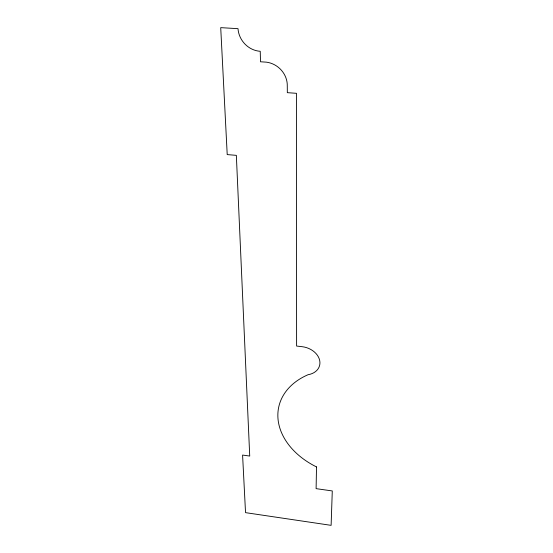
<?xml version="1.0" encoding="UTF-8"?>
<svg xmlns="http://www.w3.org/2000/svg" width="553" height="553" viewBox="0 0 553 553"><rect width="100%" height="100%" fill="white"/><g stroke="black" fill="none" stroke-linecap="round" stroke-linejoin="round"><path stroke-width="0.83" d="M316.503 466.912L316.109 488.645L332.284 490.946L331.116 525.35L245.532 512.645L242.587 455.071L249.728 456.059L236.345 155.352L227.214 154.598L220.716 27.65L238.004 28.666A23.046 21.132 53.5 0 0 260.242 51.291L260.504 61.784L266.38 62.157A22.583 20.592 41.2 0 1 287.277 86.088L287.325 92.669L296.484 93.312L296.608 346.047L302.166 346.696A18.076 13.825 16.4 0 1 319.682 360.411A18.076 13.825 16.4 0 1 308.118 374.699A72.996 53.123 12.7 0 0 316.503 466.912"/></g></svg>
